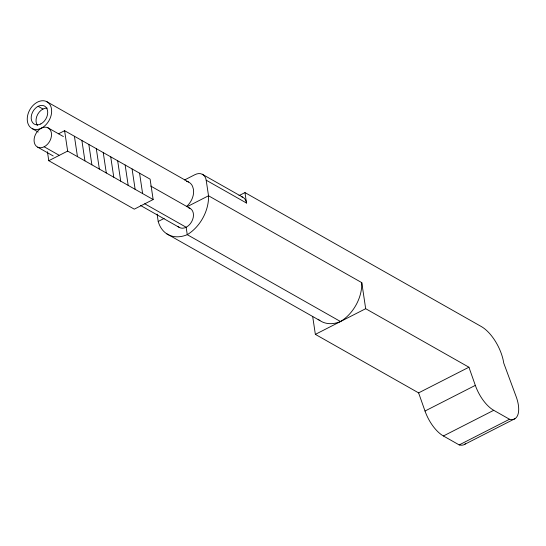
<?xml version="1.0" encoding="UTF-8"?>
<svg xmlns="http://www.w3.org/2000/svg" width="546" height="546" viewBox="0 0 546 546"><rect width="100%" height="100%" fill="white"/><g stroke="black" fill="none" stroke-linecap="round" stroke-linejoin="round"><path stroke-width="0.82" d="M58.565 133.77L64.599 130.692L150.102 179.149L153.153 199.543L134.282 209.166L48.778 160.708L47.434 151.733M48.778 160.708L67.649 151.085L153.153 199.543M184.616 179.934L194.942 174.672A12.319 8.859 -60.5 0 1 206.19 180.194L246.526 203.051L244.963 192.588L238.998 195.625M157.098 214.066L158.204 221.451L164.121 218.434M187.06 206.729L208.524 195.782L361.78 282.644L365.677 308.702L468.925 367.219L475.327 385.367A28.133 13.234 63 0 0 493.72 410.305L509.507 419.253A25.355 11.923 63 0 0 516.134 396.567L503.746 363.104A30.672 14.428 63 0 0 481.299 326.535L244.963 192.588M312.715 316.714L315.356 334.37L365.677 308.702M315.356 334.37L418.605 392.881L468.925 367.219M418.605 392.881L425.006 411.029L475.327 385.367M425.006 411.029A28.133 13.234 63 0 0 443.4 435.974L493.72 410.305M443.4 435.974L459.193 444.922L509.507 419.253M464.564 444.41L514.878 418.741M202.252 174.242L242.581 197.099M46.594 101.57L188.561 182.03M38.131 106.299L42.97 109.043M47.898 127.778L63.425 136.575M150.676 186.029L189.865 208.238M32.303 128.692L38.213 132.043M44.178 146.785A10.961 7.883 -60.5 0 0 49.556 129.006A10.961 7.883 -60.5 0 0 34.63 136.623A10.961 7.883 -60.5 0 0 44.178 146.785L58.968 155.166M144.738 203.781L186.145 227.245L187.258 234.678L340.513 321.533A34.992 25.15 -60.5 0 0 361.78 282.644M37.681 147.167L53.208 155.965M140.459 205.419L179.648 227.627M166.639 233.722L319.895 320.577M206.19 180.194L208.524 195.782A34.992 25.15 -60.5 0 1 187.258 234.678A34.992 25.15 -60.5 0 1 158.204 221.451M139.564 173.178L142.608 193.564M132.084 168.939L135.135 189.332M125.143 165.001L128.187 185.394M117.67 160.77L120.714 181.156M110.722 156.832L113.773 177.225M103.249 152.593L106.299 172.986M96.301 148.655L99.352 169.048M88.827 144.424L91.878 164.817M81.886 140.486L84.93 160.879M74.413 136.247L77.457 156.641M64.599 130.692L67.649 151.085M340.513 321.533A34.992 25.15 -60.5 0 1 318.168 319.28M241.496 196.683A12.319 8.859 -60.5 0 1 246.526 203.051M188.554 207.78A10.961 7.883 -60.5 0 1 191.605 221.826A10.961 7.883 -60.5 0 1 177.989 226.399M186.493 181.34A15.336 11.022 -60.5 0 1 192.554 186.282L193.468 189.442A15.336 11.022 -60.5 0 1 186.418 206.586M465.485 443.721A25.355 11.923 63 0 1 459.193 444.922M37.442 125.382A10.394 7.473 -60.5 0 1 37.797 114.182A10.394 7.473 -60.5 0 1 47.229 108.142M41.394 128.16A15.336 11.022 -60.5 0 0 48.915 103.29A15.336 11.022 -60.5 0 0 28.037 113.943A15.336 11.022 -60.5 0 0 41.394 128.16M40.766 123.962A10.394 7.473 -60.5 0 0 45.864 107.105A10.394 7.473 -60.5 0 0 31.716 114.326A10.394 7.473 -60.5 0 0 40.766 123.962"/></g></svg>
